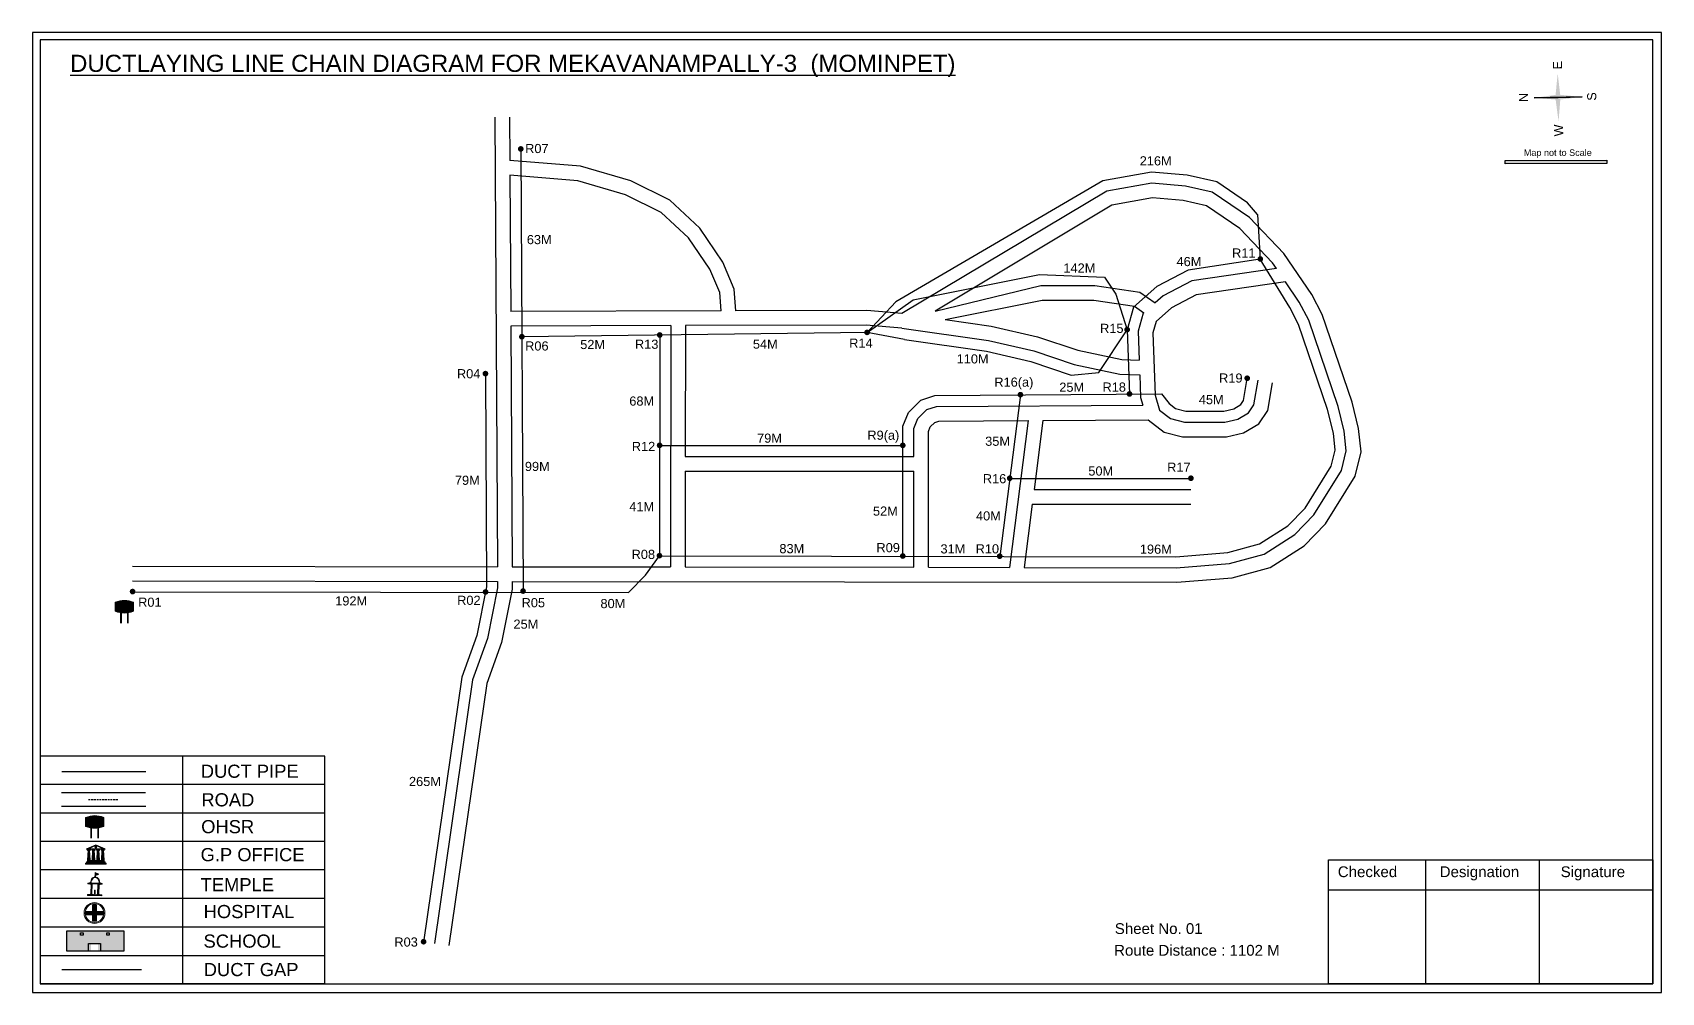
# Model space of a CAD drawing. Header units: inches. Extents: x -512 to 3904, y -21409 to -15407.
# Drawn here: x 2196 to 3086, y -17755 to -17231 of the extents above; entities that cross this region are included whole.
import ezdxf

# ---------------------------------------------------------------- set-up
doc = ezdxf.new("R2010")
doc.units = ezdxf.units.IN
doc.header["$MEASUREMENT"] = 0
doc.linetypes.add('DASHEDX2', pattern=[1.5, 1, -0.5])
for name, color, linetype in [('LANDMARK', 7, 'Continuous'), ('OHT', 7, 'Continuous'), ('pipe', 5, 'Continuous')]:
    doc.layers.add(name, color=color, linetype=linetype)
doc.styles.get("Standard").update_dxf_attribs({"font": 'arial.ttf'})

# ---------------------------------------------------------------- blocks, each defined once
blk = doc.blocks.new('OHT')
at = {"linetype": 'Continuous', "lineweight": 0, "true_color": 0x0ffffc}
blk.add_hatch(color=4, dxfattribs=at).paths.add_polyline_path([(0.012, 1), (0, 1, 0.101323), (-0.4, 0.916), (-0.4, 0.525, 0.194075), (0.399, 0.521), (0.399, 0.921, 0.097877)])
at = {"color": 4, "linetype": 'Continuous', "lineweight": 0, "true_color": 0x0ffffc, "flags": 128}
for points in [[(-0.4, 0.525), (-0.4, 0.916)], [(0.399, 0.521), (0.399, 0.921)]]:
    blk.add_lwpolyline(points, dxfattribs=at)
at = {"color": 4, "linetype": 'Continuous', "lineweight": 0, "true_color": 0x0ffffc, "const_width": 0.075, "flags": 128}
for points in [[(-0.15, 0), (-0.15, 0.475)], [(0.15, 0), (0.15, 0.473)]]:
    blk.add_lwpolyline(points, dxfattribs=at)
at = {"color": 4, "linetype": 'Continuous', "lineweight": 0, "true_color": 0x0ffffc}
for centre, radius, start, end in [((0.006, -0.019), 1.019, 67.31091, 113.47108), ((0.004, 1.513), 1.068, 247.76824, 291.70073)]:
    blk.add_arc(centre, radius, start, end, dxfattribs=at)
blk = doc.blocks.new('Government_Office')
at = {"linetype": 'Continuous', "lineweight": 0, "true_color": 0xff0000}
h = blk.add_hatch(color=1, dxfattribs=at)
h.paths.add_polyline_path([(0.44, 0.72), (0.45, 0.75), (0, 0.93), (-0.45, 0.75), (-0.44, 0.72)])
h.paths.add_polyline_path([(0.355, 0.75), (-0.355, 0.75), (0, 0.9)], flags=16)
h.paths.add_polyline_path([(0, 0.778, -1), (0, 0.872, -1)], flags=0)
h = blk.add_hatch(color=1, dxfattribs=at)
edge = h.paths.add_edge_path()
edge.add_arc((0, 0.825), 0.0467, 90, 270)
edge.add_arc((0, 0.825), 0.0467, 270, 450)
for points in [[(-0.5, 0.05), (0.5, 0.05), (0.5, 0), (-0.5, 0)], [(-0.45, 0.075), (-0.45, 0.12), (0.45, 0.12), (0.45, 0.075)], [(-0.4, 0.14), (-0.4, 0.18), (0.4, 0.18), (0.4, 0.14)]]:
    blk.add_hatch(color=1, dxfattribs=at).paths.add_polyline_path(points)
h = blk.add_hatch(color=1, dxfattribs=at)
edge = h.paths.add_edge_path()
edge.add_line((-0.27, 0.195), (-0.295, 0.675))
edge.add_line((-0.295, 0.675), (-0.29, 0.675))
edge.add_arc((-0.278, 0.688), 0.0176, 225.30401, 441.56588)
edge.add_line((-0.275, 0.705), (-0.395, 0.705))
edge.add_arc((-0.392, 0.688), 0.0176, 98.43412, 314.69599)
edge.add_line((-0.38, 0.675), (-0.375, 0.675))
edge.add_line((-0.375, 0.675), (-0.4, 0.195))
edge.add_line((-0.4, 0.195), (-0.27, 0.195))
h = blk.add_hatch(color=1, dxfattribs=at)
edge = h.paths.add_edge_path()
edge.add_line((-0.047, 0.195), (-0.072, 0.675))
edge.add_line((-0.072, 0.675), (-0.067, 0.675))
edge.add_arc((-0.054, 0.688), 0.0176, 225.30401, 441.56588)
edge.add_line((-0.052, 0.705), (-0.172, 0.705))
edge.add_arc((-0.169, 0.688), 0.0176, 98.43412, 314.69599)
edge.add_line((-0.157, 0.675), (-0.152, 0.675))
edge.add_line((-0.152, 0.675), (-0.177, 0.195))
edge.add_line((-0.177, 0.195), (-0.047, 0.195))
h = blk.add_hatch(color=1, dxfattribs=at)
edge = h.paths.add_edge_path()
edge.add_line((0.177, 0.195), (0.152, 0.675))
edge.add_line((0.152, 0.675), (0.157, 0.675))
edge.add_arc((0.169, 0.688), 0.0176, 225.30401, 441.56588)
edge.add_line((0.172, 0.705), (0.052, 0.705))
edge.add_arc((0.054, 0.688), 0.0176, 98.43412, 314.69599)
edge.add_line((0.067, 0.675), (0.072, 0.675))
edge.add_line((0.072, 0.675), (0.047, 0.195))
edge.add_line((0.047, 0.195), (0.177, 0.195))
h = blk.add_hatch(color=1, dxfattribs=at)
edge = h.paths.add_edge_path()
edge.add_line((0.4, 0.195), (0.375, 0.675))
edge.add_line((0.375, 0.675), (0.38, 0.675))
edge.add_arc((0.392, 0.688), 0.0176, 225.30401, 441.56588)
edge.add_line((0.395, 0.705), (0.275, 0.705))
edge.add_arc((0.278, 0.688), 0.0176, 98.43412, 314.69599)
edge.add_line((0.29, 0.675), (0.295, 0.675))
edge.add_line((0.295, 0.675), (0.27, 0.195))
edge.add_line((0.27, 0.195), (0.4, 0.195))
at = {"color": 1, "linetype": 'Continuous', "lineweight": 0, "true_color": 0xff0000, "flags": 128}
for points in [[(-0.45, 0.75), (-0.44, 0.72), (0.44, 0.72), (0.45, 0.75), (0, 0.93)], [(-0.355, 0.75), (0.355, 0.75), (0, 0.9)], [(-0.5, 0.05), (0.5, 0.05), (0.5, 0), (-0.5, 0)], [(-0.45, 0.075), (-0.45, 0.12), (0.45, 0.12), (0.45, 0.075)], [(-0.4, 0.14), (-0.4, 0.18), (0.4, 0.18), (0.4, 0.14)]]:
    blk.add_lwpolyline(points, close=True, dxfattribs=at)
for points in [[(0, 0.872, 1), (0, 0.778, 1)], [(-0.27, 0.195), (-0.295, 0.675), (-0.29, 0.675, 1.379694), (-0.275, 0.705), (-0.395, 0.705, 1.379694), (-0.38, 0.675), (-0.375, 0.675), (-0.4, 0.195)], [(-0.047, 0.195), (-0.072, 0.675), (-0.067, 0.675, 1.379694), (-0.052, 0.705), (-0.172, 0.705, 1.379694), (-0.157, 0.675), (-0.152, 0.675), (-0.177, 0.195)], [(0.177, 0.195), (0.152, 0.675), (0.157, 0.675, 1.379694), (0.172, 0.705), (0.052, 0.705, 1.379694), (0.067, 0.675), (0.072, 0.675), (0.047, 0.195)], [(0.4, 0.195), (0.375, 0.675), (0.38, 0.675, 1.379694), (0.395, 0.705), (0.275, 0.705, 1.379694), (0.29, 0.675), (0.295, 0.675), (0.27, 0.195)]]:
    blk.add_lwpolyline(points, format="xyb", close=True, dxfattribs=at)
blk = doc.blocks.new('Temple')
at = {"linetype": 'Continuous', "lineweight": 0, "true_color": 0xff0000}
h = blk.add_hatch(color=1, dxfattribs=at)
edge = h.paths.add_edge_path()
edge.add_line((0.175, 0.49), (0.225, 0.49))
edge.add_line((0.225, 0.49), (0.225, 0.497))
edge.add_line((0.225, 0.497), (0.307, 0.497))
edge.add_line((0.307, 0.497), (0.307, 0.533))
edge.add_line((0.307, 0.533), (0.257, 0.533))
edge.add_line((0.257, 0.533), (0.257, 0.54))
edge.add_line((0.257, 0.54), (0.2, 0.54))
edge.add_spline(control_points=[(0.2, 0.54), (0.2, 0.589), (0.19, 0.638), (0.142, 0.743), (0.092, 0.79), (0.027, 0.805), (0.02, 0.806), (0.012, 0.806)], knot_values=[4.712389, 4.712389, 4.712389, 4.712389, 5.278166, 5.278166, 6.117402, 6.117402, 6.223801, 6.223801, 6.223801, 6.223801], degree=3, periodic=0)
edge.add_line((0.012, 0.806), (0.012, 0.79))
edge.add_line((0.012, 0.79), (-0.012, 0.79))
edge.add_line((-0.012, 0.79), (-0.012, 0.806))
edge.add_spline(control_points=[(-0.012, 0.806), (-0.055, 0.802), (-0.096, 0.781), (-0.171, 0.699), (-0.197, 0.628), (-0.2, 0.55), (-0.2, 0.545), (-0.2, 0.54)], knot_values=[6.343965, 6.343965, 6.343965, 6.343965, 6.956638, 6.956638, 7.795874, 7.795874, 7.853982, 7.853982, 7.853982, 7.853982], degree=3, periodic=0)
edge.add_line((-0.2, 0.54), (-0.257, 0.54))
edge.add_line((-0.257, 0.54), (-0.257, 0.533))
edge.add_line((-0.257, 0.533), (-0.307, 0.533))
edge.add_line((-0.307, 0.533), (-0.307, 0.497))
edge.add_line((-0.307, 0.497), (-0.225, 0.497))
edge.add_line((-0.225, 0.497), (-0.225, 0.49))
edge.add_line((-0.225, 0.49), (-0.175, 0.49))
edge.add_line((-0.175, 0.49), (-0.175, 0.07))
edge.add_arc((-0.205, 0.07), 0.03, -90, 0, ccw=False)
edge.add_line((-0.205, 0.04), (-0.257, 0.04))
edge.add_line((-0.257, 0.04), (-0.257, 0.033))
edge.add_line((-0.257, 0.033), (-0.307, 0.033))
edge.add_line((-0.307, 0.033), (-0.307, 0))
edge.add_line((-0.307, 0), (0.307, 0))
edge.add_line((0.307, 0), (0.307, 0.033))
edge.add_line((0.307, 0.033), (0.257, 0.033))
edge.add_line((0.257, 0.033), (0.257, 0.04))
edge.add_line((0.257, 0.04), (0.205, 0.04))
edge.add_arc((0.205, 0.07), 0.03, 180, 270, ccw=False)
edge.add_line((0.175, 0.07), (0.175, 0.49))
h.paths.add_polyline_path([(0.125, 0.07, -0.414214), (0.095, 0.04), (0.05, 0.04), (0.05, 0.033), (-0.05, 0.033), (-0.05, 0.04), (-0.095, 0.04, -0.414214), (-0.125, 0.07), (-0.125, 0.497), (0.125, 0.497)], flags=16)
edge = h.paths.add_edge_path(flags=16)
edge.add_ellipse((0, 0.54), major_axis=(0, 0.242), ratio=0.722808, start_angle=270, end_angle=450, ccw=False)
edge.add_line((0.175, 0.54), (-0.175, 0.54))
h.paths.add_polyline_path([(0.012, 0.23), (0.012, 0.07), (-0.012, 0.07), (-0.012, 0.23)], flags=0)
h = blk.add_hatch(color=1, dxfattribs=at)
edge = h.paths.add_edge_path()
edge.add_line((0.012, 0.857), (0, 0.85))
edge.add_line((0, 0.85), (-0.003, 0.925))
edge.add_line((-0.003, 0.925), (-0.012, 0.925))
edge.add_line((-0.012, 0.925), (-0.012, 0.806))
edge.add_spline(control_points=[(-0.012, 0.806), (-0.004, 0.807), (0.004, 0.807), (0.012, 0.806)], knot_values=[6.223801, 6.223801, 6.223801, 6.223801, 6.343965, 6.343965, 6.343965, 6.343965], degree=3, periodic=0)
edge.add_line((0.012, 0.806), (0.012, 0.857))
h = blk.add_hatch(color=1, dxfattribs=at)
edge = h.paths.add_edge_path()
edge.add_line((0.012, 0.79), (0.012, 0.806))
edge.add_spline(control_points=[(0.012, 0.806), (0.004, 0.807), (-0.004, 0.807), (-0.012, 0.806)], knot_values=[6.223801, 6.223801, 6.223801, 6.223801, 6.343965, 6.343965, 6.343965, 6.343965], degree=3, periodic=0)
edge.add_line((-0.012, 0.806), (-0.012, 0.79))
edge.add_line((-0.012, 0.79), (0.012, 0.79))
at = {"linetype": 'Continuous', "lineweight": 0, "true_color": 0xe66000}
blk.add_hatch(color=32, dxfattribs=at).paths.add_polyline_path([(-0.006, 1), (0.147, 0.931), (0, 0.85)])
at = {"color": 1, "linetype": 'Continuous', "lineweight": 0, "true_color": 0xff0000, "flags": 128}
for points in [[(0.012, 0.925), (-0.012, 0.925), (-0.012, 0.79), (0.012, 0.79)], [(0.012, 0.23), (-0.012, 0.23), (-0.012, 0.07), (0.012, 0.07)]]:
    blk.add_lwpolyline(points, close=True, dxfattribs=at)
at = {"color": 32, "linetype": 'Continuous', "lineweight": 0, "true_color": 0xe66000, "flags": 128}
blk.add_lwpolyline([(-0.006, 1), (0.147, 0.931), (0, 0.85), (-0.006, 1)], dxfattribs=at)
at = {"color": 1, "linetype": 'Continuous', "lineweight": 0, "true_color": 0xff0000, "flags": 128}
blk.add_lwpolyline([(0.2, 0.54), (0.257, 0.54), (0.257, 0.533), (0.307, 0.533), (0.307, 0.497), (0.225, 0.497), (0.225, 0.49), (0.175, 0.49), (0.175, 0.07, 0.414214), (0.205, 0.04), (0.257, 0.04), (0.257, 0.033), (0.307, 0.033), (0.307, 0), (-0.307, 0), (-0.307, 0.033), (-0.257, 0.033), (-0.257, 0.04), (-0.205, 0.04, 0.414214), (-0.175, 0.07), (-0.175, 0.49), (-0.225, 0.49), (-0.225, 0.497), (-0.307, 0.497), (-0.307, 0.533), (-0.257, 0.533), (-0.257, 0.54), (-0.2, 0.54)], format="xyb", dxfattribs=at)
blk.add_lwpolyline([(-0.175, 0.54), (0.175, 0.54)], dxfattribs=at)
blk.add_lwpolyline([(0.125, 0.497), (0.125, 0.07, -0.414214), (0.095, 0.04), (0.05, 0.04), (0.05, 0.033), (-0.05, 0.033), (-0.05, 0.04), (-0.095, 0.04, -0.414214), (-0.125, 0.07), (-0.125, 0.497)], format="xyb", close=True, dxfattribs=at)
at = {"color": 1, "linetype": 'Continuous', "lineweight": 0, "true_color": 0xff0000}
blk.add_ellipse((0, 0.54), major_axis=(0, 0.242), ratio=0.722808, start_param=4.712389, end_param=7.853982, dxfattribs=at)
blk.add_open_spline([(0.2, 0.54), (0.2, 0.589), (0.19, 0.638), (0.142, 0.743), (0.092, 0.79), (-0.023, 0.816), (-0.085, 0.794), (-0.171, 0.699), (-0.197, 0.628), (-0.2, 0.55), (-0.2, 0.545), (-0.2, 0.54)], degree=3, knots=[4.712389, 4.712389, 4.712389, 4.712389, 5.278166, 5.278166, 6.117402, 6.117402, 6.956638, 6.956638, 7.795874, 7.795874, 7.853982, 7.853982, 7.853982, 7.853982], dxfattribs=at)
blk = doc.blocks.new('*U132')
at = {"color": 0, "linetype": 'DASHEDX2', "transparency": 16777216}
blk.add_line((-8.22, 0), (8.01, 0), dxfattribs=at)
blk = doc.blocks.new('Hospital')
at = {"linetype": 'Continuous', "lineweight": 0, "true_color": 0x000000}
h = blk.add_hatch(color=18, dxfattribs=at)
h.paths.add_polyline_path([(-0.5, 0, 1), (0.5, 0, 1)])
h.paths.add_polyline_path([(0.446, 0, -1), (-0.446, 0, -1)], flags=16)
at = {"linetype": 'Continuous', "true_color": 0xff0000}
blk.add_hatch(color=1, dxfattribs=at).paths.add_polyline_path([(-0.394, 0.08), (-0.08, 0.08), (-0.08, 0.394), (0.08, 0.394), (0.08, 0.08), (0.394, 0.08), (0.394, -0.08), (0.08, -0.08), (0.08, -0.394), (-0.08, -0.394), (-0.08, -0.08), (-0.394, -0.08)])
at = {"color": 1, "linetype": 'Continuous', "true_color": 0xff0000, "flags": 128}
blk.add_lwpolyline([(-0.394, 0.08), (-0.08, 0.08), (-0.08, 0.394), (0.08, 0.394), (0.08, 0.08), (0.394, 0.08), (0.394, -0.08), (0.08, -0.08), (0.08, -0.394), (-0.08, -0.394), (-0.08, -0.08), (-0.394, -0.08)], close=True, dxfattribs=at)
at = {"color": 18, "linetype": 'Continuous', "lineweight": 0, "true_color": 0x000000}
for radius in [0.5, 0.446]:
    blk.add_circle((0, 0), radius, dxfattribs=at)

msp = doc.modelspace()

# ---------------------------------------------------------------- hatches: boundary and pattern name
at = {"ltscale": 0.5}
h = msp.add_hatch(color=5, dxfattribs=at)
h.dxf.hatch_style = 1
h.paths.add_polyline_path([(2464.59, -17294.22, 1), (2461.47, -17294.22, 1)])
at = {"true_color": 0x0093dd}
h = msp.add_hatch(color=142, dxfattribs=at)
h.dxf.hatch_style = 1
h.paths.add_polyline_path([(3001, -17300.53), (3001.01, -17302.38), (3056.51, -17302.25), (3056.51, -17300.41)])
at = {"ltscale": 0.5}
h = msp.add_hatch(color=5, dxfattribs=at)
h.dxf.hatch_style = 1
h.paths.add_polyline_path([(2868.74, -17354.38, 1), (2865.62, -17354.38, 1)])
h = msp.add_hatch(color=5, dxfattribs=at)
h.dxf.hatch_style = 1
h.paths.add_polyline_path([(2653.85, -17394.48, 1), (2650.73, -17394.48, 1)])
h = msp.add_hatch(color=5, dxfattribs=at)
h.dxf.hatch_style = 1
h.paths.add_polyline_path([(2795.97, -17392.96, 1), (2792.85, -17392.96, 1)])
h = msp.add_hatch(color=5, dxfattribs=at)
h.dxf.hatch_style = 1
h.paths.add_polyline_path([(2465.17, -17396.85, 1), (2462.05, -17396.85, 1)])
h = msp.add_hatch(color=5, dxfattribs=at)
h.dxf.hatch_style = 1
h.paths.add_polyline_path([(2540.54, -17395.9, 1), (2537.42, -17395.9, 1)])
h = msp.add_hatch(color=5, dxfattribs=at)
h.dxf.hatch_style = 1
h.paths.add_polyline_path([(2445.28, -17417.01, 1), (2442.16, -17417.01, 1)])
h = msp.add_hatch(color=5, dxfattribs=at)
h.dxf.hatch_style = 1
h.paths.add_polyline_path([(2861.57, -17419.54, 1), (2858.45, -17419.54, 1)])
h = msp.add_hatch(color=5, dxfattribs=at)
h.dxf.hatch_style = 1
h.paths.add_polyline_path([(2737.64, -17428.52, 1), (2734.52, -17428.52, 1)])
h = msp.add_hatch(color=5, dxfattribs=at)
h.dxf.hatch_style = 1
h.paths.add_polyline_path([(2797.25, -17428.11, 1), (2794.13, -17428.11, 1)])
h = msp.add_hatch(color=5, dxfattribs=at)
h.dxf.hatch_style = 1
h.paths.add_polyline_path([(2540.45, -17456.2, 1), (2537.34, -17456.2, 1)])
h = msp.add_hatch(color=5, dxfattribs=at)
h.dxf.hatch_style = 1
h.paths.add_polyline_path([(2673.36, -17456.22, 1), (2670.24, -17456.22, 1)])
h = msp.add_hatch(color=5, dxfattribs=at)
h.dxf.hatch_style = 1
h.paths.add_polyline_path([(2731.79, -17474.17, 1), (2728.67, -17474.17, 1)])
h = msp.add_hatch(color=5, dxfattribs=at)
h.dxf.hatch_style = 1
h.paths.add_polyline_path([(2830.79, -17474.17, 1), (2827.68, -17474.17, 1)])
h = msp.add_hatch(color=5, dxfattribs=at)
h.dxf.hatch_style = 1
h.paths.add_polyline_path([(2540.37, -17516.5, 1), (2537.25, -17516.5, 1)])
h = msp.add_hatch(color=5, dxfattribs=at)
h.dxf.hatch_style = 1
h.paths.add_polyline_path([(2673.36, -17516.69, 1), (2670.25, -17516.69, 1)])
h = msp.add_hatch(color=5, dxfattribs=at)
h.dxf.hatch_style = 1
h.paths.add_polyline_path([(2726.33, -17516.77, 1), (2723.21, -17516.77, 1)])
h = msp.add_hatch(color=5, dxfattribs=at)
h.dxf.hatch_style = 1
h.paths.add_polyline_path([(2252.45, -17536.09, 1), (2249.33, -17536.09, 1)])
h = msp.add_hatch(color=5, dxfattribs=at)
h.dxf.hatch_style = 1
h.paths.add_polyline_path([(2445.33, -17536.31, 1), (2442.22, -17536.31, 1)])
h = msp.add_hatch(color=5, dxfattribs=at)
h.dxf.hatch_style = 1
h.paths.add_polyline_path([(2465.83, -17535.84, 1), (2462.72, -17535.84, 1)])
at = {"true_color": 0xc8c92d}
h = msp.add_hatch(color=52, dxfattribs=at)
h.dxf.hatch_style = 1
h.paths.add_polyline_path([(2221.2, -17721.47), (2215.03, -17721.47), (2215.03, -17732.55), (2221.2, -17732.55)])
h.paths.add_polyline_path([(2246.04, -17721.47), (2239.88, -17721.47), (2239.88, -17732.55), (2246.04, -17732.55)])
at = {"true_color": 0x293189}
h = msp.add_hatch(color=177, dxfattribs=at)
h.dxf.hatch_style = 1
h.paths.add_polyline_path([(2239.88, -17721.47), (2221.2, -17721.47), (2221.2, -17732.55), (2228.21, -17732.55), (2228.21, -17728.92), (2232.06, -17728.92), (2232.06, -17732.55), (2239.88, -17732.55)])
h.paths.add_polyline_path([(2223.86, -17723.94), (2222.49, -17723.94), (2222.49, -17722.67), (2223.86, -17722.67)], flags=16)
h.paths.add_polyline_path([(2236.74, -17723.94), (2236.74, -17722.67), (2238.11, -17722.67), (2238.11, -17723.94)], flags=16)
at = {"ltscale": 0.5}
h = msp.add_hatch(color=5, dxfattribs=at)
h.dxf.hatch_style = 1
h.paths.add_polyline_path([(2411.46, -17727.45, 1), (2408.35, -17727.45, 1)])

# ---------------------------------------------------------------- linework, layer by layer
for p, q in [((3043.07, -17265.83), (3016.78, -17266.29)), ((3016.78, -17266.29), (3043.07, -17265.83)), ((3043.07, -17265.83), (3016.78, -17266.29)), ((3029.95, -17266.06), (3043.07, -17265.83)), ((2200.35, -17626.03), (2200.35, -17749.24)), ((2278.12, -17626.03), (2278.12, -17750.45)), ((2355.88, -17641.58), (2200.35, -17641.58)), ((2212, -17645.88), (2257.89, -17645.88)), ((2355.88, -17657.14), (2200.35, -17657.14)), ((2212, -17653.4), (2258.13, -17653.4)), ((2355.88, -17672.69), (2200.35, -17672.69)), ((2355.88, -17688.24), (2200.35, -17688.24)), ((2355.88, -17703.8), (2200.35, -17703.8)), ((2200.35, -17719.35), (2355.88, -17719.35)), ((2200.35, -17734.9), (2355.88, -17734.9)), ((2200.34, -17749.48), (2200.34, -17750.44)), ((2200.35, -17749.24), (2200.35, -17750.45)), ((2355.88, -17750.45), (2200.35, -17750.45))]:
    msp.add_line(p, q)
at = {"color": 1}
msp.add_line((3016.78, -17266.29), (3029.94, -17266.06), dxfattribs=at)
at = {"color": 242, "true_color": 0xcd2027}
for p, q in [((2957.41, -17682.61), (2957.41, -17750.5)), ((3019.61, -17682.61), (3019.61, -17750.5)), ((2904.45, -17699.05), (3081.67, -17699.05))]:
    msp.add_line(p, q, dxfattribs=at)
for points in [[(2196.23, -17230.65), (2196.23, -17755.15), (3086.38, -17755.15), (3086.38, -17230.65)], [(2200.34, -17234.67), (2200.34, -17750.44), (3081.67, -17750.44), (3081.67, -17234.67)], [(2246.11, -17721.47), (2246.11, -17732.55), (2215.03, -17732.55), (2215.03, -17721.47)], [(2223.86, -17722.67), (2223.86, -17723.94), (2222.49, -17723.94), (2222.49, -17722.67)], [(2236.74, -17723.94), (2236.74, -17722.67), (2238.11, -17722.67), (2238.11, -17723.94)]]:
    msp.add_lwpolyline(points, close=True)
for points in [[(2448.93, -17276.84), (2450.31, -17522.52)], [(2456.93, -17276.79), (2457.06, -17300.51)], [(2580.57, -17382.68), (2579.61, -17370.8), (2573.5, -17356.16), (2560.8, -17337.62), (2544.44, -17322.25), (2523.2, -17311.75), (2495.6, -17303.7), (2457.06, -17300.51)], [(2457.11, -17308.54), (2457.53, -17383.01)], [(2572.55, -17382.7), (2571.74, -17372.71), (2566.43, -17360), (2554.69, -17342.85), (2539.83, -17328.89), (2520.28, -17319.24), (2494.14, -17311.61), (2457.11, -17308.54)], [(2458.36, -17530.53), (2821.6, -17531.05), (2851.78, -17528.62), (2872.54, -17523.04), (2891.21, -17511.13), (2902.81, -17499.09), (2918.98, -17473), (2922.24, -17459.77), (2920.91, -17447.08), (2917.41, -17432.65), (2901, -17384.7), (2895.27, -17373.77), (2880.11, -17351.46), (2861.21, -17331.61), (2840.94, -17317.86), (2826.25, -17314.55), (2807.91, -17312.92), (2783.21, -17317.36), (2671.24, -17384.16), (2652.16, -17382.49), (2580.57, -17382.68)], [(2875.93, -17359.53), (2873.87, -17356.5), (2856.01, -17337.75), (2837.7, -17325.33), (2825.02, -17322.47), (2808.27, -17320.98), (2786.02, -17324.98), (2689.44, -17382.91)], [(2875.93, -17359.53), (2829.71, -17366.33), (2814.07, -17374.47), (2809.65, -17378.34)], [(2689.44, -17382.91), (2747.17, -17368.84), (2776.83, -17368.84), (2801.39, -17372.55), (2809.65, -17378.34)], [(2738.11, -17522.93), (2821.28, -17523.05), (2850.41, -17520.71), (2869.27, -17515.64), (2886.11, -17504.9), (2896.45, -17494.15), (2911.51, -17469.86), (2914.14, -17459.21), (2913.01, -17448.45), (2909.72, -17434.89), (2893.63, -17387.87), (2888.39, -17377.88), (2880.92, -17366.88)], [(2880.92, -17366.88), (2832.21, -17374.05), (2818.61, -17381.13), (2810.19, -17388.49), (2808.48, -17394.73), (2809.72, -17428.82), (2812.11, -17436.93), (2818.15, -17441.59), (2825.67, -17443.49), (2847.81, -17443.49), (2854.91, -17441.9), (2860.73, -17438.41), (2863.7, -17434.07), (2865.93, -17420.67)], [(2572.55, -17382.7), (2457.53, -17383.01)], [(2694.95, -17387.46), (2747.96, -17376.84), (2776.23, -17376.84), (2798.33, -17380.18), (2803.44, -17383.76)], [(2803.44, -17383.76), (2803.11, -17384.05), (2800.44, -17393.8), (2801.02, -17409.64)], [(2544.99, -17390.78), (2457.57, -17391.01)], [(2457.57, -17391.01), (2458.31, -17522.53)], [(2544.99, -17390.78), (2544.8, -17522.66)], [(2552.99, -17390.75), (2552.89, -17462.37)], [(2671.3, -17392.2), (2651.82, -17390.49), (2552.99, -17390.75)], [(2671.3, -17392.2), (2718.71, -17398.9), (2743.32, -17404.55), (2765.41, -17412), (2790.45, -17417.3), (2801.31, -17417.65)], [(2694.95, -17387.46), (2720.17, -17391.03), (2745.5, -17396.84), (2767.52, -17404.27), (2791.42, -17409.32), (2801.02, -17409.64)], [(2801.31, -17417.65), (2801.76, -17430.11), (2802.96, -17434.2)], [(2805.82, -17442.18), (2814.57, -17448.93), (2824.67, -17451.49), (2848.69, -17451.49), (2857.91, -17449.43), (2866.35, -17444.37), (2871.3, -17437.13), (2873.82, -17421.98)], [(2677.8, -17462.36), (2677.8, -17447), (2680.06, -17441.59), (2684.95, -17436.7), (2690.22, -17434.99), (2802.96, -17434.2)], [(2685.81, -17522.86), (2685.8, -17448.6), (2686.83, -17446.13), (2689.25, -17443.71), (2691.52, -17442.98), (2740.34, -17442.64)], [(2740.34, -17442.64), (2730.05, -17522.92)], [(2748.41, -17442.58), (2743.57, -17480.32)], [(2748.41, -17442.58), (2805.82, -17442.18)], [(2544.87, -17462.37), (2544.89, -17462.37)], [(2552.89, -17462.37), (2677.8, -17462.36)], [(2552.88, -17470.37), (2552.8, -17522.67)], [(2552.88, -17470.37), (2677.8, -17470.36)], [(2677.81, -17522.86), (2677.8, -17470.36)], [(2743.57, -17480.32), (2803.75, -17480.32), (2829.23, -17480.32)], [(2742.55, -17488.32), (2738.11, -17522.93)], [(2742.55, -17488.32), (2803.75, -17488.32), (2829.23, -17488.32)], [(2250.91, -17522.23), (2450.31, -17522.52)], [(2458.31, -17522.53), (2544.8, -17522.66)], [(2552.8, -17522.67), (2677.81, -17522.85)], [(2685.81, -17522.86), (2730.05, -17522.92)], [(2250.9, -17530.23), (2450.36, -17530.52)], [(2450.36, -17530.52), (2450.38, -17534.07), (2444.76, -17561.81), (2436.71, -17584.32), (2415.84, -17728.46)], [(2458.36, -17530.53), (2458.38, -17534.85), (2452.49, -17563.96), (2444.51, -17586.26), (2423.76, -17729.6)], [(2355.88, -17750.45), (2355.88, -17626.03), (2200.35, -17626.03)], [(2226.87, -17732.55), (2226.87, -17728.45), (2233.4, -17728.45), (2233.4, -17732.55)]]:
    msp.add_lwpolyline(points)
at = {"color": 142, "true_color": 0x0093dd}
msp.add_lwpolyline([(3056.52, -17302.25), (3001.01, -17302.38), (3001, -17300.53), (3056.51, -17300.41), (3056.51, -17302.25)], dxfattribs=at)
at = {"color": 242, "true_color": 0xcd2027}
msp.add_lwpolyline([(3081.67, -17750.5), (2904.45, -17750.5), (2904.45, -17682.61), (3081.67, -17682.61)], close=True, dxfattribs=at)
for points in [[(3031.22, -17266.03), (3028.4, -17266.08), (3029.69, -17252.91)], [(3031.22, -17266.03), (3028.4, -17266.08), (3029.69, -17252.91)], [(3031.22, -17266.03), (3028.4, -17266.08), (3030.16, -17279.21)], [(3031.22, -17266.03), (3028.4, -17266.08), (3030.16, -17279.21)], [(3029.96, -17267.36), (3029.91, -17264.54), (3043.07, -17265.83)], [(3029.96, -17267.36), (3029.91, -17264.54), (3043.07, -17265.83)]]:
    msp.add_solid(points)
at = {"color": 1}
msp.add_solid([(3029.96, -17267.36), (3029.91, -17264.54), (3016.78, -17266.29)], dxfattribs=at)
msp.add_solid([(3029.96, -17267.36), (3029.91, -17264.54), (3016.78, -17266.29)], dxfattribs=at)
at = {"layer": 'OHT', "color": 5}
msp.add_line((2212.17, -17634.5), (2258.06, -17634.5), dxfattribs=at)
at = {"layer": 'OHT', "color": 1}
msp.add_line((2212.17, -17742.68), (2255.77, -17742.68), dxfattribs=at)
at = {"layer": 'pipe'}
for points in [[(2463.03, -17294.37), (2464.39, -17535.44), (2464.16, -17536.54)], [(2865.68, -17330.07), (2860.1, -17323.61), (2843.37, -17312.26), (2827.18, -17308.61), (2807.64, -17306.87), (2781.09, -17311.64), (2668.08, -17377.86), (2652.29, -17394.63)], [(2865.68, -17330.07), (2867.18, -17354.53), (2827.83, -17360.54), (2810.66, -17369.48), (2797.8, -17380.73), (2794.41, -17393.1), (2795.69, -17428.25)], [(2538.81, -17516.65), (2821.04, -17517.05), (2849.38, -17514.77), (2866.82, -17510.08), (2882.28, -17500.22), (2891.69, -17490.45), (2905.92, -17467.5), (2908.06, -17458.8), (2907.08, -17449.47), (2903.95, -17436.58), (2888.1, -17390.25), (2883.24, -17380.97), (2867.18, -17354.53)], [(2652.29, -17394.63), (2677.47, -17376.68), (2746.57, -17362.84), (2781.97, -17364.38), (2788.2, -17373.62), (2794.41, -17393.1)], [(2672.69, -17398.34), (2717.62, -17404.81), (2741.69, -17410.33), (2763.82, -17417.8), (2778.87, -17416.31), (2794.41, -17393.1)], [(2672.69, -17398.34), (2652.29, -17394.63), (2463.61, -17396.99)], [(2538.98, -17396.05), (2538.81, -17516.65)], [(2443.72, -17417.16), (2444.37, -17533.49), (2438.97, -17560.19), (2430.85, -17582.86), (2409.9, -17727.6)], [(2813.09, -17428.13), (2817.31, -17433.37), (2820.83, -17436.08), (2826.42, -17437.49), (2847.15, -17437.49), (2852.65, -17436.26), (2856.52, -17433.94), (2858, -17431.78), (2860.01, -17419.69)], [(2671.81, -17516.84), (2671.8, -17445.8), (2674.98, -17438.18), (2681.73, -17431.43), (2689.26, -17428.99), (2813.09, -17428.13)], [(2736.08, -17428.67), (2724.77, -17516.92)], [(2538.9, -17456.37), (2671.8, -17456.36)], [(2730.23, -17474.32), (2803.75, -17474.32), (2829.23, -17474.32)], [(2250.89, -17536.23), (2521.88, -17536.54), (2531.16, -17527.23), (2538.81, -17516.65)]]:
    msp.add_lwpolyline(points, dxfattribs=at)

# ---------------------------------------------------------------- block references
at = {"linetype": 'DASHEDX2'}
msp.add_blockref('*U132', (2235.01, -17649.64), dxfattribs=at)
at = {"layer": 'LANDMARK'}
for name, p, xscale, yscale, zscale in [('Government_Office', (2230.77, -17685.1), 11.32114773247135, 11.32114773247135, 11.32114773247135), ('Hospital', (2230.08, -17711.76), 11.41772014427468, 11.41772014427468, 11.41772014427468)]:
    msp.add_blockref(name, p, dxfattribs=dict(at, xscale=xscale, yscale=yscale, zscale=zscale))
at = {"layer": 'LANDMARK', "xscale": 12.62452535729322, "yscale": 12.62452535729322, "zscale": 12.62452535729322, "rotation": 358.3713438591284}
msp.add_blockref('Temple', (2230.2, -17702.22), dxfattribs=at)
at = {"layer": 'OHT', "xscale": 12.45189723782068, "yscale": 12.45189723782068, "zscale": 12.45189723782068}
for p in [(2246.43, -17553.39), (2230.17, -17671)]:
    msp.add_blockref('OHT', p, dxfattribs=at)

# ---------------------------------------------------------------- texts
at = {"color": 242, "true_color": 0xcd2027}
msp.add_text('%%UDUCTLAYING LINE CHAIN DIAGRAM FOR MEKAVANAMPALLY-3  (MOMINPET)', height=9.375, dxfattribs=at).set_placement((2216.73, -17252.14))
for s, p in [('E', (3032.1, -17250.74)), ('N', (3013.51, -17268.59)), ('S', (3050.8, -17267.84)), ('W', (3032.74, -17287.34))]:
    msp.add_text(s, height=4.95, rotation=91.00631).set_placement(p)
for s, height, p in [('R07', 5, (2465.41, -17296.5)), ('Map not to Scale', 3.5424, (3011.18, -17298.03)), ('216M', 5, (2801.27, -17303.24)), ('63M', 5, (2466.34, -17346.27)), ('R11', 5, (2851.74, -17353.6)), ('142M', 5, (2759.58, -17361.8)), ('46M', 5, (2821.39, -17358.28)), ('R15', 5, (2779.61, -17394.79)), ('R06', 5, (2465.41, -17404.4)), ('52M', 5, (2495.51, -17403.59)), ('R13', 5, (2525.42, -17403.44)), ('54M', 5, (2589.87, -17403.38)), ('R14', 5, (2642.51, -17402.87)), ('110M', 5, (2701.22, -17411.46)), ('R04', 5, (2428.14, -17419.57)), ('R16(a)', 5, (2721.82, -17424.15)), ('R19', 5, (2844.65, -17421.93)), ('25M', 5, (2757.32, -17426.93)), ('R18', 5, (2780.93, -17426.86)), ('45M', 5, (2833.57, -17433.73)), ('68M', 5, (2522.33, -17434.49)), ('R12', 5, (2523.7, -17459.31)), ('79M', 5, (2592.17, -17454.77)), ('R9(a)', 5, (2652.43, -17453.16)), ('35M', 5, (2716.82, -17456.45)), ('79M', 5, (2427.03, -17477.78)), ('99M', 5, (2465.27, -17470.23)), ('R16', 5, (2715.53, -17476.94)), ('50M', 5, (2773.19, -17472.73)), ('R17', 5, (2816.25, -17470.66)), ('41M', 5, (2522.33, -17492.19)), ('52M', 5, (2655.48, -17494.63)), ('40M', 5, (2711.79, -17497.24)), ('R08', 5, (2523.59, -17518.27)), ('83M', 5, (2604.36, -17515.15)), ('R09', 5, (2657.39, -17514.6)), ('31M', 5, (2692.4, -17515.28)), ('R10', 5, (2711.59, -17515.25)), ('196M', 5, (2801.36, -17515.43)), ('R01', 5, (2253.93, -17544.42)), ('192M', 5, (2361.62, -17543.71)), ('R02', 5, (2428.26, -17543.38)), ('R05', 5, (2463.48, -17544.68)), ('80M', 5, (2506.58, -17545.15)), ('25M', 5, (2459.03, -17556.41)), ('DUCT PIPE', 7.178, (2288.16, -17637.87)), ('265M', 5, (2401.94, -17642.38)), ('ROAD ', 7.178, (2288.46, -17653.48)), ('OHSR', 7.178, (2288.37, -17668.15)), ('G.P OFFICE', 7.178, (2288.05, -17683.44)), ('Checked', 5.886, (2909.52, -17692.15)), ('Designation', 5.886, (2965.21, -17692.15)), ('Signature', 5.886, (3031.32, -17692.15)), ('TEMPLE', 7.178, (2288.04, -17699.85)), ('HOSPITAL', 7.178, (2289.72, -17714.54)), ('Sheet No. 01', 5.886, (2787.65, -17723.21)), ('SCHOOL', 7.178, (2289.66, -17730.7)), ('R03', 5, (2393.95, -17730.11)), ('Route Distance : 1102 M', 5.886, (2787.28, -17735.08)), ('DUCT GAP', 7.178, (2289.76, -17746.25))]:
    msp.add_text(s, height=height).set_placement(p)

doc.saveas('drawing.dxf')
